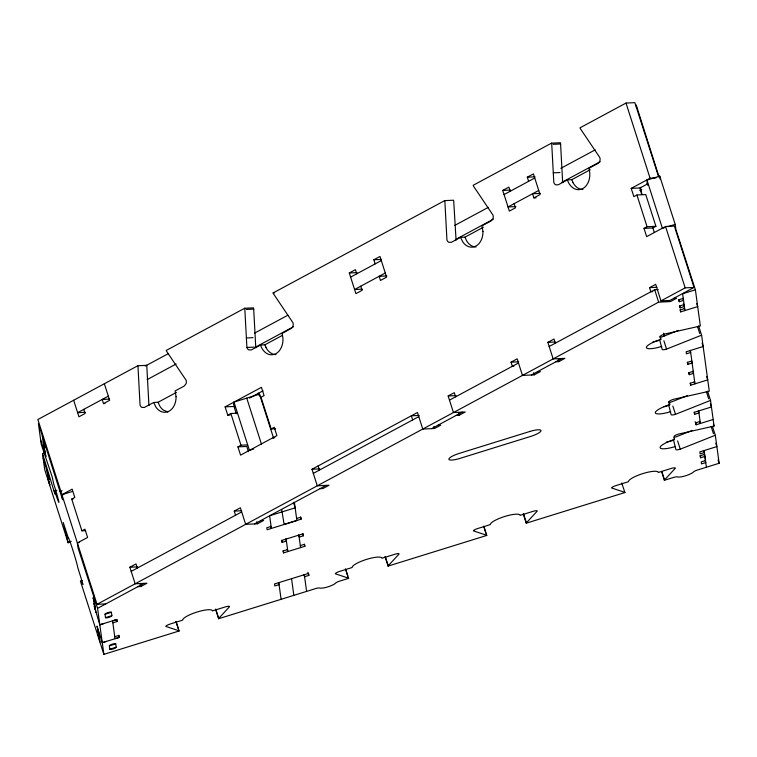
<?xml version="1.0" encoding="UTF-8"?>
<svg xmlns="http://www.w3.org/2000/svg" width="757" height="757" viewBox="0 0 757 757"><rect width="100%" height="100%" fill="white"/><g stroke="black" fill="none" stroke-linecap="round" stroke-linejoin="round"><path stroke-width="1.14" d="M176.135 621.677L179.116 630.988L103.87 654.351L80.441 581.158L83.081 584.641L77.649 567.097A15.575 0.596 72.7 0 0 72.521 549.09A15.575 0.596 72.7 0 0 68.376 538.142L63.209 522.472L68.139 542.75L70.269 542.088M345.949 570.078L348.599 578.348L339.628 581.139A4.457 0.994 -17.8 0 0 335.711 583.051A8.914 1.987 -17.8 0 1 327.876 586.874A8.914 1.987 -17.8 0 1 319.672 588.028A4.457 0.994 -17.8 0 0 315.574 588.605L218.603 618.724A4.457 0.994 -17.8 0 1 218.735 618.384L229.617 606.612A4.457 0.994 -17.8 0 0 226.002 606.707L212.462 610.89A15.594 3.482 -17.8 0 0 197.094 612.016A15.594 3.482 -17.8 0 0 182.692 620.134L169.937 624.099A4.457 0.994 -17.8 0 0 165.821 626.418L178.898 630.751A4.457 0.994 -17.8 0 1 179.116 630.988M483.78 526.143L486.76 535.445L388.086 566.094A4.476 1.003 -17.8 0 1 388.227 565.753L399.1 553.973A4.457 0.994 -17.8 0 0 395.485 554.067L381.954 558.259A15.594 3.482 -17.8 0 0 366.587 559.376A15.594 3.482 -17.8 0 0 352.175 567.504L339.42 571.469A4.457 0.994 -17.8 0 0 335.304 573.787L348.381 578.121A4.457 0.994 -17.8 0 1 348.599 578.348M621.715 483.004L624.913 492.542L526.238 523.191A4.476 1.003 -17.8 0 1 526.38 522.841L537.252 511.07A4.457 0.994 -17.8 0 0 533.638 511.164L520.106 515.356A15.594 3.482 -17.8 0 0 504.739 516.473A15.594 3.482 -17.8 0 0 490.328 524.601L477.572 528.566A4.457 0.994 -17.8 0 0 473.456 530.884L486.543 535.218A4.447 0.994 -17.8 0 1 486.76 535.445M712.668 427.033L715.318 435.303L719.15 463.275L697.424 470.021A4.457 0.994 -17.8 0 0 693.507 471.942A8.914 1.987 -17.8 0 1 685.672 475.765A8.914 1.987 -17.8 0 1 677.468 476.919A4.457 0.994 -17.8 0 0 673.361 477.497L664.391 480.279A4.476 1.003 -17.8 0 1 664.532 479.938L675.405 468.167A4.457 0.994 -17.8 0 0 671.79 468.261L658.259 472.453A15.594 3.482 -17.8 0 0 642.892 473.57A15.594 3.482 -17.8 0 0 628.49 481.698L615.725 485.663A4.457 0.994 -17.8 0 0 611.609 487.981L624.695 492.315A4.457 0.994 -17.8 0 1 624.913 492.542M146.621 365.338L137.783 365.754L37.85 419.52L97.019 604.313L105.857 603.897M256.027 347.766A4.457 3.34 87.4 0 1 255.734 347.047L253.69 308.78A4.466 3.331 87.2 0 0 253.463 307.853L244.634 308.269L166.266 350.425A4.419 3.34 87.7 0 0 166.767 351.551L186.08 380.184A4.457 3.34 87.3 0 1 186.118 383.591L184.339 385.975L175.122 390.924L176.078 396.659M244.625 308.269A4.466 3.331 87.2 0 1 244.833 309.206L246.896 347.463A4.447 3.331 87.3 0 0 248.731 349.895L251.296 349.952L260.493 344.993A15.623 11.686 87.1 0 0 264.789 351.967A15.575 11.677 87.3 0 0 271.593 354.806L273.845 354.503A15.594 11.724 87.3 0 0 279.532 350.538L280.998 348.173A15.594 11.724 87.3 0 0 282.011 333.421L291.19 328.481L292.656 326.901A4.457 3.331 87.3 0 0 292.931 322.7L273.485 293.792A4.447 3.359 87.6 0 1 273.116 292.94L444.671 200.633L453.509 200.217A4.466 3.34 87.2 0 1 453.717 201.154L456.074 240.139M562.924 182.655A4.457 3.34 87.4 0 1 562.631 181.926L560.577 143.66A4.466 3.35 87.3 0 0 560.36 142.732L551.522 143.149L473.163 185.304A4.419 3.331 87.6 0 0 473.664 186.43L492.968 215.064A4.457 3.35 87.3 0 1 493.015 218.48L491.227 220.855L482.02 225.804L482.975 231.547M658.571 176.703L634.858 102.649L626.011 103.066L580.013 127.819A4.457 3.359 87.6 0 0 580.364 128.681L599.828 157.579A4.457 3.331 87.3 0 1 599.544 161.78L598.077 163.361L588.87 168.319A15.575 11.677 87.3 0 1 587.877 183.071L586.401 185.427A15.575 11.677 87.3 0 1 580.742 189.382L578.49 189.685A15.575 11.677 87.3 0 1 569.851 184.793A15.623 11.686 87.1 0 1 567.4 179.873L558.183 184.831L555.629 184.784A4.447 3.331 87.3 0 1 553.802 182.342L551.739 144.085A4.466 3.35 87.3 0 0 551.522 143.149M145.23 366.076L168.016 353.822M108.317 396.157L77.63 412.669L85.484 412.291M147.132 379.607L176.126 364.003M109.547 399.109L102.176 399.459L103.501 403.595L109.642 400.292L104.343 383.742M360.729 286.212L362.054 290.357L355.913 293.659L349.289 272.974L355.43 269.672L356.755 273.807M375.169 263.9L373.844 259.765L379.986 256.462L386.609 277.147L380.468 280.45L379.143 276.305L386.884 275.945M514.173 203.661L515.498 207.797L509.357 211.099L502.733 190.414L508.874 187.111L510.199 191.247M528.613 181.339L527.288 177.204L533.43 173.902L540.053 194.587L533.912 197.889L532.587 193.754L540.328 193.385M350.614 277.109L381.31 260.597M504.058 194.549L534.754 178.037M254.645 333.08L287.963 315.158M454.597 225.501L488.36 207.333M560.842 168.338L595.163 149.867M385.285 273.003L354.588 289.515L362.452 289.146M538.729 190.452L508.032 206.964L515.896 206.585M255.535 347.151L293.565 326.683M455.496 239.562L493.356 219.199M561.779 182.38L600.15 161.733M483.373 227.251L464.959 237.159L460.54 237.367L451.333 242.316L448.769 242.278A4.457 3.34 87.3 0 1 446.933 239.837L444.889 201.57A4.466 3.34 87.2 0 0 444.662 200.643M176.476 392.363L158.071 402.27L153.643 402.487L144.436 407.436L141.881 407.389A4.457 3.34 87.3 0 1 140.045 404.957L137.992 366.691A4.466 3.331 87.2 0 0 137.765 365.763M260.493 344.993L264.922 344.785L282.314 335.427M567.39 179.873L571.809 179.664L590.223 169.757M229.977 415.035L227.772 415.139L225.113 406.869L261.439 387.329L264.079 395.608L261.014 397.255L271.176 428.973L275.595 428.765M652.837 291.682L650.869 291.776L649.544 287.632L655.685 284.329L660.984 300.879L669.822 300.463L694.027 287.442L674.373 226.069L665.535 226.494L646.658 236.648L644.008 228.377L652.856 227.952L655.922 226.305L645.759 194.587L636.921 195.003L633.855 196.659L631.206 188.379L650.074 178.226L655.978 177.942M249.526 398.078L263.02 390.82M631.206 188.379L640.043 187.963L647.595 183.904M85.711 530.638L81.888 530.818L71.726 499.1L74.792 497.453L72.152 489.173L61.913 494.681L63.683 494.595M227.772 415.139L230.838 413.492L237.471 413.18M81.888 530.818L84.945 529.171L87.604 537.442L77.375 542.949M271.176 428.973L274.242 427.327L276.892 435.597L240.575 455.137L237.925 446.857L240.991 445.211L247.624 444.898M644.008 228.377L647.074 226.721L655.922 226.305M137.869 586.675L140.821 586.533L146.962 583.231L135.162 583.789L129.863 567.239L136.005 563.937L137.329 568.072M235.55 515.224L234.225 511.089L240.366 507.786L245.665 524.336L257.465 523.778L263.597 520.475L260.654 520.608M319.984 488.691L322.936 488.549L329.068 485.246L317.278 485.805L311.979 469.255L412.868 414.978L417.467 412.499L422.766 429.049L434.556 428.49L440.697 425.188L437.745 425.33M456.159 415.423L459.111 415.281L465.243 411.978L453.452 412.537L448.153 395.987L454.295 392.684L455.619 396.819M513.823 366.237L512.347 366.303L511.022 362.168L517.163 358.865L522.462 375.415L534.253 374.847L540.384 371.545L537.442 371.687M555.856 361.78L558.798 361.638L564.94 358.335L553.149 358.903L547.85 342.353L553.992 339.051L555.307 343.186M131.188 571.374L241.701 511.921M313.303 473.39L418.791 416.634M449.478 400.122L518.488 363M549.175 346.488L654.663 289.732L658.202 289.562M97.019 604.313L658.637 302.147L670.428 301.579L676.569 298.277L673.616 298.419M660.984 300.879L685.18 287.859L694.027 287.442M103.87 654.351L97.568 608.354L144.01 583.373M254.503 523.92L326.125 485.388M431.613 428.632L462.3 412.12M531.3 374.989L561.997 358.477M639.58 190.376L641.699 189.534M678.452 330.383L662.583 336.685A4.457 0.994 -17.8 0 1 660.236 337.243M652.884 341.937A15.594 3.482 -17.8 0 0 659.773 340.205L662.167 349.412A4.457 0.994 -17.8 0 0 666.557 349.1L700.405 335.644A4.457 0.994 -17.8 0 1 701.616 335.228L698.635 325.917M687.384 395.618L671.525 401.92A4.457 0.994 -17.8 0 1 668.478 402.563M668.545 404.276L671.109 414.647A4.457 0.994 -17.8 0 0 675.499 414.325L709.337 400.879A4.457 0.994 -17.8 0 1 710.549 400.462L707.568 391.151M692.153 430.459L676.294 436.761A4.457 0.994 -17.8 0 1 673.948 437.319M673.323 439.117L675.878 449.497A4.457 0.994 -17.8 0 0 680.269 449.175L714.106 435.729A4.457 0.994 -17.8 0 1 715.318 435.303M646.998 183.062L647.661 185.134L646.97 180.081L659.726 176.116L675.187 224.384L675.878 229.437L695.39 289.808L700.339 325.936A4.457 0.994 -17.8 0 1 699.118 326.276L664.504 334.083A4.457 0.994 -17.8 0 0 660.435 336.203L660.804 339.41A15.594 3.482 -17.8 0 0 646.393 347.539A15.594 3.482 -17.8 0 0 661.76 346.413M664.551 227.687L662.422 228.349L646.97 180.081M667.74 226.693L675.187 224.384M68.139 542.75L44.701 469.558L42.515 453.575L44.644 452.923M233.686 404.039L234.679 407.143L233.989 402.09L259.5 394.17L273.514 437.943M682.625 293.763L695.39 289.808M42.515 453.575L53.946 490.914L56.075 490.252M53.946 490.914L55.091 494.132L54.722 491.047L56.851 490.385M72.549 491.416L61.923 494.718L62.604 499.724L59.954 491.444L62.083 490.782M683.259 298.39L679.01 299.706L679.284 301.712L683.533 300.387L682.871 298.315M684.11 304.56L679.852 305.875L680.127 307.881L684.385 306.557L683.391 303.453M684.659 308.572L680.401 309.897L680.675 311.893L697.689 306.613L696.695 303.51M253.69 449.033L249.441 450.358L233.989 402.09M68.045 542.296L71.234 541.302M79.504 542.324L77.375 542.987L78.056 547.983L97.568 608.354M691.841 360.994L687.583 362.31L687.858 364.316L692.116 362.991L691.453 360.928M693.251 371.337L689.002 372.652L689.277 374.658L693.526 373.333L692.863 371.261M694.689 381.84L690.441 383.165L690.715 385.162L707.729 379.882L706.669 376.57M80.441 581.158L82.56 580.496M271.101 526.418L266.843 527.733L267.117 529.739L301.144 519.17L300.87 517.163L296.612 518.488M281.49 540.318L282.153 542.391L286.401 541.066L285.739 538.993M282.153 542.391L281.878 540.384L303.141 533.78L303.415 535.786L299.166 537.101L298.504 535.038M694.037 412.196L694.699 414.268L698.957 412.943L698.295 410.881M287.575 549.573L283.317 550.897L283.591 552.894L304.853 546.289L304.579 544.292L300.33 545.608M700.121 421.45L695.863 422.775L696.137 424.781L713.151 419.492M105.034 614.287L111.411 612.309L111.875 615.64A3.34 0.748 -17.8 0 1 108.781 617.381A3.34 0.748 -17.8 0 1 105.488 617.627L105.034 614.287A3.34 0.748 -17.8 0 1 108.128 612.545A3.34 0.748 -17.8 0 1 111.411 612.309M105.488 617.627L111.875 615.64M95.571 610.36L94.246 606.225L99.82 624.78L116.833 619.491L117.108 621.497L112.85 622.812M278.415 582.578L279.078 584.641L274.819 585.965L274.545 583.959L308.572 573.399L308.847 575.396L304.588 576.72L303.926 574.648M114.761 636.722L119.01 635.397L119.284 637.403L102.271 642.684L96.972 626.134L98.571 632.275M704.635 454.399L700.376 455.714L700.651 457.72L704.947 456.386L704.284 454.314M109.358 645.863L115.736 643.885L116.2 647.226A3.34 0.748 -17.8 0 1 113.105 648.967A3.34 0.748 -17.8 0 1 109.822 649.203L109.358 645.863A3.34 0.748 -17.8 0 1 112.452 644.122A3.34 0.748 -17.8 0 1 115.736 643.885M109.822 649.203L116.2 647.226M99.82 624.78L104.078 623.456M116.833 619.491L112.575 620.816L115.036 638.719L119.284 637.403L118.622 635.331M102.271 642.684L106.529 641.359M553.244 144.332L560.615 143.981M553.282 172.861L559.925 172.539M527.288 177.204L535.029 176.835M502.733 190.414L510.473 190.045M533.912 197.889L536.126 197.785M373.844 259.765L381.585 259.396M349.289 272.974L357.03 272.605M273.126 292.94L274.592 292.864M649.544 287.632L656.915 287.282M246.356 309.452L253.727 309.102M246.394 337.972L253.027 337.66M246.896 347.463L254.267 347.113M547.85 342.353L555.222 342.003M511.022 362.168L518.687 361.799M103.501 403.595L104.977 403.528M448.153 395.987L456.017 395.618M225.113 406.869L233.96 406.452L236.279 413.691M419.189 415.432L411.335 415.801L412.66 419.936M237.925 446.857L246.773 446.441L248.419 451.617M311.979 469.255L319.776 468.886M71.726 499.1L73.202 499.033M234.225 511.089L241.597 510.738M129.863 567.239L137.66 566.87M167.997 412.016L163.389 410.105A15.585 11.677 87.2 0 1 159.765 406.026L158.071 402.27M572.841 182.2L571.809 179.664M265.944 347.321L264.922 344.785M460.54 237.367L463 242.287A15.604 11.686 87.1 0 0 475.935 246.063A15.604 11.686 87.1 0 0 482.957 231.5M153.643 402.487L156.103 407.408A15.604 11.686 87.1 0 0 169.048 411.174A15.604 11.686 87.1 0 0 176.069 396.611M464.959 237.159L466.653 240.915A15.613 11.696 87.2 0 0 476.058 246.971M640.043 187.963L642.031 194.171M659.101 177.034L636.221 105.015L636.684 108.374M626.011 103.066L650.074 178.226M665.535 226.494L685.18 287.859M697.424 326.343L699.742 333.582M702.099 343.214L703.158 346.517L686.145 351.806L686.419 353.803L690.677 352.488L690.015 350.415M684.224 308.373L684.934 310.578L682.606 293.584M678.622 299.64L679.284 301.712M679.464 305.809L680.127 307.881M710.378 403.68L711.438 406.982L694.424 412.272L694.699 414.268M706.357 391.577L708.675 398.816M680.013 309.831L680.675 311.893M654.171 232.096L652.856 227.952M713.387 423.948L714.05 426.021A4.476 1.003 -17.8 0 1 712.829 426.352L678.215 434.158A4.457 0.994 -17.8 0 0 674.146 436.278L674.506 439.486A15.594 3.482 -17.8 0 0 660.104 447.614A15.594 3.482 -17.8 0 0 675.471 446.488M711.126 426.418L713.444 433.657M636.921 195.003L647.074 226.721M715.81 443.29L716.87 446.602L699.856 451.882L700.13 453.878L704.379 452.563L703.717 450.491M694.264 381.632L694.964 383.846L690.393 350.482M687.195 362.243L687.858 364.316M718.071 459.906L719.15 463.275M688.615 372.586L689.277 374.658M690.053 383.099L690.715 385.162M699.686 421.252L700.395 423.456L698.683 410.947M654.663 289.732L658.637 302.147M695.144 421.677L696.137 424.781M705.089 460.502L705.751 462.574L701.502 463.89L701.228 461.893L705.524 460.559L704.947 456.386M663.908 340.82L666.557 349.1M699.988 455.648L700.651 457.72M659.811 336.307L660.804 339.41M672.85 406.055L675.499 414.325M668.743 401.541L669.737 404.645A15.594 3.482 -17.8 0 0 655.325 412.764A15.594 3.482 -17.8 0 0 670.693 411.647M677.619 440.896L680.269 449.175M661.883 471.668L664.532 479.938M661.741 472.008L664.391 480.279M558.136 359.575L558.798 361.638M533.59 372.785L534.253 374.847M523.399 513.539L526.38 522.841M523.257 513.88L526.238 523.191M458.449 413.208L459.111 415.281M483.893 526.938L485.88 533.146M433.893 426.418L434.556 428.49M385.247 556.442L388.227 565.753M385.105 556.783L388.086 566.094M318.12 465.952L319.445 470.088M345.4 568.81L347.718 576.049M300.482 517.097L301.144 519.17M293.385 502.326L295.154 507.852L269.643 515.772L271.375 528.414L270.665 526.21M258.203 393.015L258.866 395.078M302.753 533.713L303.415 535.786M304.191 544.226L304.853 546.289M307.853 572.292L308.847 575.396M246.744 398.125L261.477 444.151M281.689 509.603L284.13 524.459L296.886 520.494L294.416 502.44M287.14 549.364L287.849 551.569L286.137 539.06M282.929 550.822L283.591 552.894M230.838 413.492L240.991 445.211M256.803 521.705L257.465 523.778M215.754 609.073L218.735 618.384M215.622 609.413L218.603 618.724M175.917 621.45L178.236 628.688M140.159 584.461L140.821 586.533M83.762 409.367L85.087 413.502L78.955 416.804L73.656 400.254M116.446 619.425L117.108 621.497M43.187 441.889L44.786 448.021L43.461 443.886M94.407 601.853L93.083 597.718L94.682 603.859M43.915 447.226L45.515 453.367L44.19 449.223M95.136 607.199L93.811 603.055L95.41 609.196M44.351 450.396L45.95 456.528L40.651 439.987M43.102 457.881L48.675 476.437L47.35 472.302M47.511 473.466L49.11 479.607L47.786 475.462M98.732 633.439L97.407 629.294L99.006 635.435M48.24 478.803L49.839 484.944L48.514 480.799M99.46 638.776L98.136 634.631L99.735 640.772M701.616 335.228L709.271 391.17A4.476 1.003 -17.8 0 1 708.05 391.511L673.437 399.317A4.457 0.994 -17.8 0 0 669.368 401.437L669.737 404.645M710.549 400.462L714.05 426.021M704.105 450.557L706.395 467.239M659.726 176.116L660.142 179.144M663.643 333.165L664.059 336.165M640.507 187.282L641.416 193.943M298.892 535.104L300.605 547.614M304.314 574.714L306.604 591.397M291.559 578.679L293.839 595.362M259.5 394.17L259.774 396.185M278.803 582.635L281.084 599.317M93.594 595.939L95.846 612.366M98.296 630.269L99.896 641.945M59.954 491.444L38.399 423.56L41.247 444.283L52.129 476.673L53.766 484.045A15.604 0.596 72.7 0 1 58.876 502.023A15.604 0.596 72.7 0 1 54.722 491.047M42.373 435.975L44.625 452.393M47.076 470.296L48.675 481.972M146.603 365.347A4.466 3.331 87.1 0 1 146.82 366.274L148.883 404.531A4.447 3.331 87.4 0 0 149.186 405.25M582.909 189.477A15.604 11.696 87.2 0 1 577.127 187.509A15.575 11.686 87.5 0 1 572.822 182.219M276.021 354.598A15.604 11.686 87 0 1 270.249 352.611A15.575 11.715 87.6 0 1 265.906 347.349M668.705 405.44A15.594 3.482 -17.8 0 1 663.851 406.755M673.484 440.29A15.594 3.482 -17.8 0 1 666.34 442.06M274.791 437.716A8.923 1.997 -17.8 0 1 272.813 437.868M530.032 431.414L459.149 453.424A11.137 2.489 -17.8 0 0 448.863 459.225A11.137 2.489 -17.8 0 0 459.84 458.43L530.723 436.411A11.137 2.489 -17.8 0 0 541.009 430.61A11.137 2.489 -17.8 0 0 530.032 431.414"/></g></svg>
